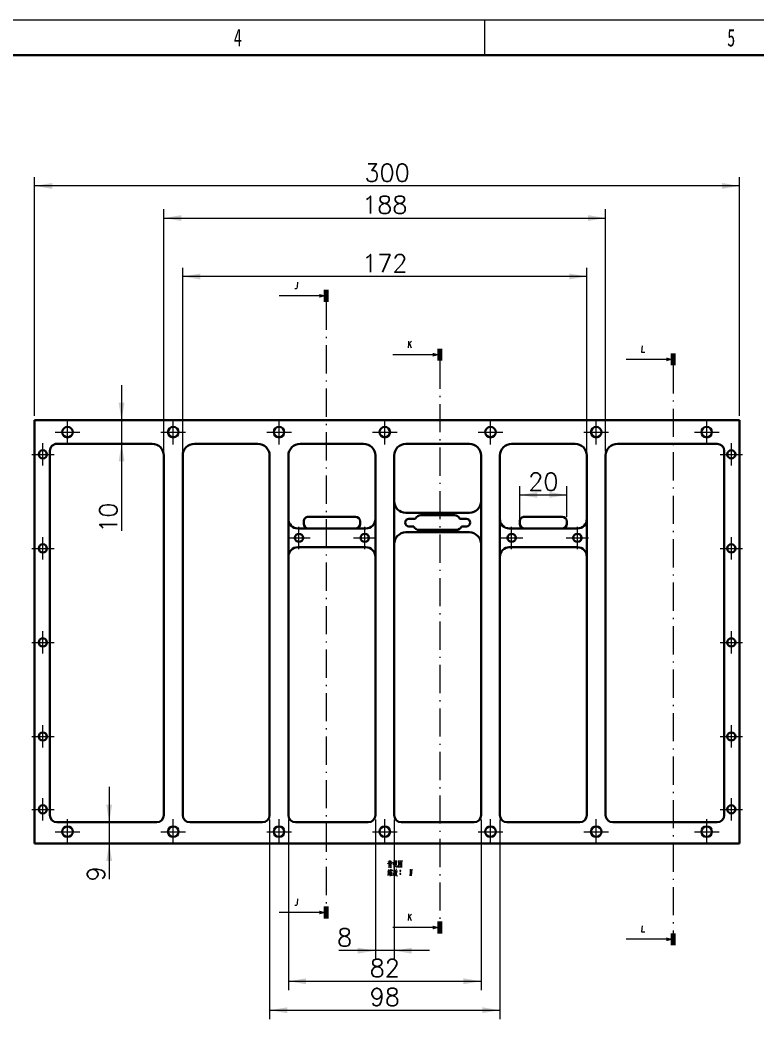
# Model space of a CAD drawing. Header units: millimetres. Extents: x -631 to 3210, y -446 to 2288.
# Drawn here: x 12.3 to 326, y 20.5 to 445.5 of the extents above; entities that cross this region are included whole.
import ezdxf
from ezdxf.enums import TextEntityAlignment as Align

# ---------------------------------------------------------------- set-up
doc = ezdxf.new("R2010")
doc.units = ezdxf.units.MM
doc.linetypes.add('DASHDOT', pattern=[18.5, 12, -3, 0.5, -3])
doc.linetypes.add('点画线', pattern=[18, 12, -2, 2, -2])
doc.layers.get('0').update_dxf_attribs({"lineweight": 18})
for name, color, linetype, lineweight in [('中心线层', 1, '点画线', 18), ('尺寸线层', 3, 'Continuous', 18), ('粗实线层', 7, 'Continuous', 35), ('细实线层', 7, 'Continuous', 18)]:
    doc.layers.add(name, color=color, linetype=linetype, lineweight=lineweight)
doc.styles.get("Standard").update_dxf_attribs({"font": 'txt.shx', "bigfont": 'gbcbig.shx'})
doc.styles.add('标准', font='', dxfattribs={"width": 0.667})
doc.styles.get('标准').set_extended_font_data('宋体')
doc.dimstyles.get("Standard").update_dxf_attribs({"dimscale": 3, "dimtxt": 0.18, "dimasz": 0.18, "dimexe": 0.18, "dimexo": 0.0625, "dimgap": 0.09, "dimtad": 0, "dimtih": 1, "dimtoh": 1, "dimdec": 4, "dimzin": 0, "dimdsep": 46, "dimtxsty": 'Standard', "dimcen": 0.09, "dimdle": 0.36, "dimadec": 0, "dimazin": 0, "dimtfac": 1, "dimtdec": 4, "dimtofl": 0, "dimtmove": 0, "dimatfit": 3, "dimfxl": 0, "dimtolj": 1, "dimtzin": 0, "dimarcsym": 0})

# ---------------------------------------------------------------- blocks, each defined once
blk = doc.blocks.new('*X2')
at = {"layer": '粗实线层'}
blk.add_line((-185, 143.5), (205, 143.5), dxfattribs=at)
at = {"layer": '细实线层'}
for p, q in [((-210, 148.5), (210, 148.5)), ((70, 148.5), (70, 143.5))]:
    blk.add_line(p, q, dxfattribs=at)
at = {"layer": '尺寸线层', "style": '标准'}
for tag, height, width, p in [('T1', 2.5, 0.667, (-175, 146)), ('T2', 2.5, 0.667, (-105, 146)), ('T3', 2.5, 0.667, (-35, 146)), ('T4', 2.5, 0.667, (35, 146)), ('T5', 2.5, 0.667, (105, 146)), ('T6', 2.5, 0.667, (175, 146)), ('R1', 2.5, 0.667, (207.5, 111.38)), ('SQE', 3.5, 0.667, (-188.18, 80.99)), ('试制车间', 3.5, 0.28375, (-188.18, 73.99)), ('涂装车间（装配）', 3.5, 0.147264, (-188.18, 66.99)), ('涂装车间（涂装）', 3.5, 0.147264, (-188.18, 59.99)), ('国际内装车间', 3.5, 0.189302, (-188.18, 52.99)), ('地铁复合车间', 3.5, 0.186278, (-188.18, 46.02)), ('屏蔽门车间', 3.5, 0.225254, (-188.18, 39.14)), ('R2', 2.5, 0.667, (207.5, 37.12)), ('电器车间', 3.5, 0.292284, (-188.18, 32.21)), ('玻璃钢车间', 3.5, 0.225603, (-188.18, 25.29)), ('城轨内装车间', 3.5, 0.186278, (-188.18, 18.29)), ('不锈钢箱体车间', 3.5, 0.15932, (-188.18, 11.29)), ('门系统总装车间', 3.5, 0.161527, (-188.18, 4.29)), ('座椅厨房车间', 3.5, 0.186516, (-188.18, -2.71)), ('碳钢车间', 3.5, 0.28375, (-188.18, -9.71)), ('铝不锈钢车间', 3.5, 0.186397, (-188.18, -16.71)), ('风挡车间', 3.5, 0.284026, (-188.18, -23.71)), ('风道车间', 3.5, 0.284026, (-188.18, -30.71)), ('动车内装车间', 3.5, 0.186397, (-188.18, -37.71)), ('R3', 2.5, 0.667, (207.5, -37.12)), ('采购部', 3.5, 0.378308, (-188.18, -44.71)), ('检修服务部', 3.5, 0.223014, (-188.18, -51.71)), ('品管部', 3.5, 0.389426, (-188.18, -58.71)), ('生产保障部', 3.5, 0.223356, (-188.18, -65.71)), ('工业化部', 3.5, 0.281557, (-188.18, -72.71)), ('研发部', 3.5, 0.3788, (-188.18, -79.71)), ('旧底图总号', 3, 0.667, (-197.5, -100.5)), ('R4', 2.5, 0.667, (207.5, -111.38)), ('底图总号', 3, 0.667, (-197.5, -113.5)), ('签字', 3, 0.667, (-197.5, -126.5)), ('日期', 3, 0.667, (-197.5, -139.5)), ('B1', 2.5, 0.667, (-175, -146)), ('B2', 2.5, 0.667, (-105, -146)), ('B3', 2.5, 0.667, (-35, -146)), ('B4', 2.5, 0.667, (35, -146)), ('B5', 2.5, 0.667, (105, -146)), ('B6', 2.5, 0.667, (175, -146))]:
    blk.add_attdef(tag, text='', height=height, dxfattribs=dict(at, width=width)).set_placement(p, align=Align.MIDDLE_CENTER)
at = {"layer": '尺寸线层', "style": '标准', "width": 0.667}
blk.add_attdef('图号', text='', height=5.33, rotation=180, dxfattribs=at).set_placement((-160, 138.5), align=Align.MIDDLE_CENTER)
blk = doc.blocks.new('*X23')
at = {"color": 0, "char_height": 7.5, "width": 300, "attachment_point": 1}
for s, insert in [('0', (-97, 367.82)), ('4', (-113.43, 359.57)), ('-0,20', (-106.28, 355.29))]:
    blk.add_mtext(s, dxfattribs=dict(at, insert=insert))
blk = doc.blocks.new('*X22')
at = {"layer": '尺寸线层', "linetype": 'Continuous'}
for points in [[(-78.9, 350.2), (-86.4, 351.45), (-86.4, 348.95)], [(-74.9, 350.2), (-67.4, 351.45), (-67.4, 348.95)]]:
    blk.add_hatch(color=0, dxfattribs=at).paths.add_polyline_path(points, flags=0)
at = {"layer": '尺寸线层', "color": 0, "linetype": 'Continuous'}
for p, q in [((-78.9, 277.05), (-78.9, 353.95)), ((-74.9, 277.05), (-74.9, 353.95)), ((-112.35, 350.2), (-59.9, 350.2))]:
    blk.add_line(p, q, dxfattribs=at)
at = {"layer": '尺寸线层', "color": 0}
blk.add_blockref('*X23', (0, 0), dxfattribs=at)
blk = doc.blocks.new('*X309')
at = {"layer": '尺寸线层', "linetype": 'Continuous'}
for points in [[(163.55, 49.55), (156.05, 48.3), (156.05, 50.8)], [(171.55, 49.55), (179.05, 48.3), (179.05, 50.8)]]:
    blk.add_hatch(color=0, dxfattribs=at).paths.add_polyline_path(points, flags=0)
at = {"layer": '尺寸线层', "color": 0, "linetype": 'Continuous'}
for p, q in [((163.55, 105.3), (163.55, 45.8)), ((171.55, 105.3), (171.55, 45.8)), ((186.55, 49.55), (147.95, 49.55))]:
    blk.add_line(p, q, dxfattribs=at)
at = {"layer": '尺寸线层', "color": 0, "insert": (150.45, 55.17), "char_height": 7.5, "width": 15, "attachment_point": 5}
blk.add_mtext('8', dxfattribs=at)
blk = doc.blocks.new('*X310')
at = {"layer": '尺寸线层', "linetype": 'Continuous'}
for points in [[(126.55, 36.53), (134.05, 37.78), (134.05, 35.28)], [(208.55, 36.53), (201.05, 37.78), (201.05, 35.28)]]:
    blk.add_hatch(color=0, dxfattribs=at).paths.add_polyline_path(points, flags=0)
at = {"layer": '尺寸线层', "color": 0, "linetype": 'Continuous'}
for p, q in [((126.55, 105.3), (126.55, 32.78)), ((208.55, 105.3), (208.55, 32.78)), ((126.55, 36.53), (208.55, 36.53))]:
    blk.add_line(p, q, dxfattribs=at)
at = {"layer": '尺寸线层', "color": 0, "insert": (167.55, 42.16), "char_height": 7.5, "width": 24.2857, "attachment_point": 5}
blk.add_mtext('82', dxfattribs=at)
blk = doc.blocks.new('*X311')
at = {"layer": '尺寸线层', "linetype": 'Continuous'}
for points in [[(118.55, 24.22), (126.05, 25.47), (126.05, 22.97)], [(216.55, 24.22), (209.05, 25.47), (209.05, 22.97)]]:
    blk.add_hatch(color=0, dxfattribs=at).paths.add_polyline_path(points, flags=0)
at = {"layer": '尺寸线层', "color": 0, "linetype": 'Continuous'}
for p, q in [((118.55, 105.3), (118.55, 20.47)), ((216.55, 105.3), (216.55, 20.47)), ((118.55, 24.22), (216.55, 24.22))]:
    blk.add_line(p, q, dxfattribs=at)
at = {"layer": '尺寸线层', "color": 0, "insert": (167.55, 29.84), "char_height": 7.5, "width": 24.2857, "attachment_point": 5}
blk.add_mtext('98', dxfattribs=at)
blk = doc.blocks.new('*X312')
at = {"layer": '尺寸线层', "linetype": 'Continuous'}
for points in [[(81.55, 336.37), (89.05, 335.12), (89.05, 337.62)], [(253.55, 336.37), (246.05, 335.12), (246.05, 337.62)]]:
    blk.add_hatch(color=0, dxfattribs=at).paths.add_polyline_path(points, flags=0)
at = {"layer": '尺寸线层', "color": 0, "linetype": 'Continuous'}
for p, q in [((81.55, 236.05), (81.55, 340.12)), ((253.55, 249.04), (253.55, 340.12)), ((253.55, 336.37), (81.55, 336.37))]:
    blk.add_line(p, q, dxfattribs=at)
at = {"layer": '尺寸线层', "color": 0, "insert": (167.55, 342), "char_height": 7.5, "width": 36.4286, "attachment_point": 5}
blk.add_mtext('172', dxfattribs=at)
blk = doc.blocks.new('*X313')
at = {"layer": '尺寸线层', "linetype": 'Continuous'}
for points in [[(73.55, 361.22), (81.05, 362.47), (81.05, 359.97)], [(261.55, 361.22), (254.05, 362.47), (254.05, 359.97)]]:
    blk.add_hatch(color=0, dxfattribs=at).paths.add_polyline_path(points, flags=0)
at = {"layer": '尺寸线层', "color": 0, "linetype": 'Continuous'}
for p, q in [((73.55, 262.05), (73.55, 364.97)), ((261.55, 262.05), (261.55, 364.97)), ((73.55, 361.22), (261.55, 361.22))]:
    blk.add_line(p, q, dxfattribs=at)
at = {"layer": '尺寸线层', "color": 0, "insert": (167.55, 366.85), "char_height": 7.5, "width": 36.4286, "attachment_point": 5}
blk.add_mtext('188', dxfattribs=at)
blk = doc.blocks.new('*X314')
at = {"layer": '尺寸线层', "linetype": 'Continuous'}
for points in [[(18.55, 374.9), (26.05, 373.65), (26.05, 376.15)], [(318.55, 374.9), (311.05, 373.65), (311.05, 376.15)]]:
    blk.add_hatch(color=0, dxfattribs=at).paths.add_polyline_path(points, flags=0)
at = {"layer": '尺寸线层', "color": 0, "linetype": 'Continuous'}
for p, q in [((18.55, 277.05), (18.55, 378.65)), ((318.55, 277.05), (318.55, 378.65)), ((318.55, 374.9), (18.55, 374.9))]:
    blk.add_line(p, q, dxfattribs=at)
at = {"layer": '尺寸线层', "color": 0, "insert": (168.55, 380.52), "char_height": 7.5, "width": 38.5714, "attachment_point": 5}
blk.add_mtext('300', dxfattribs=at)
blk = doc.blocks.new('*X315')
at = {"layer": '尺寸线层', "linetype": 'Continuous'}
for points in [[(225.05, 243.43), (232.55, 244.68), (232.55, 242.18)], [(245.05, 243.43), (237.55, 244.68), (237.55, 242.18)]]:
    blk.add_hatch(color=0, dxfattribs=at).paths.add_polyline_path(points, flags=0)
at = {"layer": '尺寸线层', "color": 0, "linetype": 'Continuous'}
for p, q in [((225.05, 233.05), (225.05, 247.18)), ((245.05, 234.05), (245.05, 247.18)), ((225.05, 243.43), (245.05, 243.43))]:
    blk.add_line(p, q, dxfattribs=at)
at = {"layer": '尺寸线层', "color": 0, "insert": (235.05, 249.06), "char_height": 7.5, "width": 24.2857, "attachment_point": 5}
blk.add_mtext('20', dxfattribs=at)
blk = doc.blocks.new('*X316')
at = {"layer": '尺寸线层', "linetype": 'Continuous'}
for points in [[(55.55, 275.18), (56.8, 282.68), (54.3, 282.68)], [(55.55, 265.18), (56.8, 257.68), (54.3, 257.68)]]:
    blk.add_hatch(color=0, dxfattribs=at).paths.add_polyline_path(points, flags=0)
at = {"layer": '尺寸线层', "color": 0, "linetype": 'Continuous'}
for p, q in [((55.55, 290.18), (55.55, 228.21)), ((50.97, 275.18), (59.3, 275.18)), ((52.55, 265.18), (59.3, 265.18))]:
    blk.add_line(p, q, dxfattribs=at)
at = {"layer": '尺寸线层', "color": 0, "insert": (49.92, 233.74), "char_height": 7.5, "width": 22.1429, "attachment_point": 5, "rotation": 90}
blk.add_mtext('10', dxfattribs=at)
blk = doc.blocks.new('*X317')
at = {"layer": '尺寸线层', "linetype": 'Continuous'}
for points in [[(50.28, 104.18), (51.53, 111.68), (49.03, 111.68)], [(50.28, 95.18), (51.53, 87.68), (49.03, 87.68)]]:
    blk.add_hatch(color=0, dxfattribs=at).paths.add_polyline_path(points, flags=0)
at = {"layer": '尺寸线层', "color": 0, "linetype": 'Continuous'}
for p, q in [((50.28, 119.18), (50.28, 79.93)), ((50.05, 104.18), (54.03, 104.18)), ((51.69, 95.18), (54.03, 95.18))]:
    blk.add_line(p, q, dxfattribs=at)
at = {"layer": '尺寸线层', "color": 0, "insert": (44.66, 82.25), "char_height": 7.5, "width": 15, "attachment_point": 5, "rotation": 90}
blk.add_mtext('9', dxfattribs=at)

msp = doc.modelspace()

# ---------------------------------------------------------------- hatches: boundary and pattern name
at = {"lineweight": 13}
for points in [[(139.664, 327.344), (142.664, 328.148), (139.664, 328.951)], [(187.942, 302.292), (190.942, 303.096), (187.942, 303.9)], [(287.354, 300.316), (290.354, 301.12), (287.354, 301.924)], [(139.664, 64.977), (142.664, 65.78), (139.664, 66.584)], [(187.942, 58.6), (190.942, 59.404), (187.942, 60.208)], [(287.354, 53.571), (290.354, 54.375), (287.354, 55.179)]]:
    msp.add_hatch(color=7, dxfattribs=at).paths.add_polyline_path(points, flags=0)

# ---------------------------------------------------------------- linework, layer by layer
at = {"color": 7, "lineweight": 13}
for p, q in [((142.664, 328.148), (122.664, 328.148)), ((190.942, 303.096), (170.942, 303.096)), ((290.354, 301.12), (270.354, 301.12)), ((142.664, 65.78), (122.664, 65.78)), ((190.942, 59.404), (170.942, 59.404)), ((290.354, 54.375), (270.354, 54.375))]:
    msp.add_line(p, q, dxfattribs=at)
at = {"color": 7, "lineweight": 100, "ltscale": 0.125}
for p, q in [((142.664, 330.648), (142.664, 325.648)), ((190.942, 305.596), (190.942, 300.596)), ((290.354, 303.62), (290.354, 298.62)), ((142.664, 63.28), (142.664, 68.28)), ((190.942, 56.904), (190.942, 61.904)), ((290.354, 51.875), (290.354, 56.875))]:
    msp.add_line(p, q, dxfattribs=at)
at = {"color": 7, "linetype": 'DASHDOT', "lineweight": 13}
for p, q in [((142.664, 325.648), (142.664, 68.28)), ((190.942, 300.596), (190.942, 61.904)), ((290.354, 298.62), (290.354, 56.875))]:
    msp.add_line(p, q, dxfattribs=at)
at = {"color": 7, "lineweight": 35}
for p, q in [((18.55, 275.176), (318.55, 275.176)), ((18.55, 95.176), (18.55, 275.176)), ((318.55, 275.176), (318.55, 95.176)), ((68.55, 265.176), (28.05, 265.176)), ((113.55, 265.176), (86.55, 265.176)), ((158.55, 265.176), (131.55, 265.176)), ((203.55, 265.176), (176.55, 265.176)), ((248.55, 265.176), (221.55, 265.176)), ((309.05, 265.176), (266.55, 265.176)), ((25.05, 262.176), (25.05, 107.176)), ((73.55, 107.176), (73.55, 260.176)), ((81.55, 260.176), (81.55, 107.176)), ((118.55, 107.176), (118.55, 260.176)), ((126.55, 260.176), (126.55, 107.176)), ((163.55, 107.176), (163.55, 260.176)), ((171.55, 260.176), (171.55, 107.176)), ((208.55, 107.176), (208.55, 260.176)), ((216.55, 260.176), (216.55, 107.176)), ((253.55, 107.176), (253.55, 260.176)), ((261.55, 260.176), (261.55, 107.176)), ((312.05, 107.176), (312.05, 262.176)), ((135.05, 234.176), (155.05, 234.176)), ((203.55, 235.826), (176.55, 235.826)), ((159.55, 229.176), (130.55, 229.176)), ((176.55, 227.526), (203.55, 227.526)), ((249.55, 229.176), (220.55, 229.176)), ((130.55, 221.176), (159.55, 221.176)), ((220.55, 221.176), (249.55, 221.176)), ((28.05, 104.176), (70.55, 104.176)), ((84.55, 104.176), (115.55, 104.176)), ((129.55, 104.176), (160.55, 104.176)), ((174.55, 104.176), (205.55, 104.176)), ((219.55, 104.176), (250.55, 104.176)), ((264.55, 104.176), (309.05, 104.176)), ((318.55, 95.176), (18.55, 95.176))]:
    msp.add_line(p, q, dxfattribs=at)
at = {"color": 7, "lineweight": 35, "ltscale": 0.360706}
msp.add_line((182.835, 234.826), (197.264, 234.826), dxfattribs=at)
at = {"color": 7, "lineweight": 35, "ltscale": 0.4}
msp.add_line((227.05, 234.176), (243.05, 234.176), dxfattribs=at)
at = {"color": 7, "lineweight": 35, "ltscale": 0.025}
for p, q in [((133.05, 232.176), (133.05, 231.176)), ((157.05, 232.176), (157.05, 231.176)), ((225.05, 232.176), (225.05, 231.176)), ((245.05, 231.176), (245.05, 232.176))]:
    msp.add_line(p, q, dxfattribs=at)
at = {"color": 7, "lineweight": 35, "ltscale": 0.069507}
msp.add_line((177.8, 233.276), (180.58, 233.276), dxfattribs=at)
at = {"color": 7, "lineweight": 35, "ltscale": 0.051489}
msp.add_line((179.859, 230.076), (177.8, 230.076), dxfattribs=at)
at = {"color": 7, "lineweight": 35, "ltscale": 0.005623}
for p, q in [((180.58, 233.276), (180.679, 233.478)), ((199.42, 233.478), (199.519, 233.276))]:
    msp.add_line(p, q, dxfattribs=at)
at = {"color": 7, "lineweight": 35, "ltscale": 0.069519}
msp.add_line((199.519, 233.276), (202.3, 233.276), dxfattribs=at)
at = {"color": 7, "lineweight": 35, "ltscale": 0.051501}
msp.add_line((202.3, 230.076), (200.24, 230.076), dxfattribs=at)
at = {"color": 7, "lineweight": 35, "ltscale": 0.397278}
msp.add_line((197.995, 228.526), (182.104, 228.526), dxfattribs=at)
at = {"color": 7, "lineweight": 13}
for points in [[(130.485, 333.923), (130.31, 331.928), (130.135, 331.438), (129.89, 331.123), (129.33, 331.123)], [(177.608, 306.071), (177.749, 307.646), (177.854, 308.871)], [(178.939, 308.836), (177.713, 307.401)], [(178.064, 307.821), (178.834, 306.071)], [(278.28, 304.095), (277.021, 304.095), (277.161, 305.67), (277.266, 306.895)], [(168.725, 86.636), (169.46, 86.916)], [(168.935, 87.301), (169.46, 87.441)], [(169.285, 86.461), (169.285, 84.816)], [(169.285, 86.286), (170.125, 86.356)], [(169.285, 85.866), (169.95, 85.936)], [(169.285, 85.551), (169.95, 85.621)], [(169.46, 87.896), (169.46, 86.566)], [(169.845, 87.896), (169.845, 86.811)], [(170.405, 87.616), (169.845, 87.091)], [(169.845, 86.811), (169.95, 86.671)], [(170.125, 84.851), (169.845, 85.096)], [(169.95, 86.671), (170.65, 86.706)], [(170.125, 86.426), (170.125, 84.851)], [(170.65, 86.706), (170.615, 87.196)], [(171.595, 87.231), (171.42, 86.741), (170.93, 86.006)], [(170.965, 87.021), (171.525, 87.091)], [(171.245, 87.896), (171.525, 87.476)], [(171.42, 86.741), (171.42, 84.956)], [(171.42, 86.566), (171.735, 86.251)], [(171.525, 84.956), (171.805, 85.236)], [(171.805, 85.236), (172.05, 85.586)], [(172.015, 87.861), (172.015, 86.181)], [(172.68, 87.686), (172.015, 87.616)], [(172.225, 86.216), (172.05, 85.586)], [(172.33, 87.266), (172.225, 86.216)], [(172.365, 85.236), (172.365, 86.321)], [(172.505, 85.131), (172.365, 85.236)], [(172.925, 85.131), (172.505, 85.131)], [(172.61, 86.111), (172.68, 87.791)], [(172.925, 85.761), (172.925, 85.131)], [(173.45, 87.896), (173.45, 86.426), (173.45, 84.921)], [(173.45, 87.861), (173.45, 86.461), (173.45, 85.061)], [(174.92, 87.721), (173.45, 87.581)], [(173.45, 85.166), (174.815, 85.271)], [(173.52, 85.971), (174.01, 86.391)], [(174.22, 87.441), (173.66, 86.636)], [(173.975, 86.881), (174.675, 86.146)], [(173.975, 85.796), (174.325, 85.411)], [(174.01, 87.091), (174.465, 87.161)], [(174.01, 86.391), (174.22, 86.671)], [(174.08, 86.181), (174.325, 85.901)], [(174.22, 86.671), (174.57, 87.301)], [(174.675, 86.146), (174.85, 86.181)], [(174.885, 84.991), (174.885, 85.096), (174.815, 85.271)], [(174.885, 85.096), (174.885, 86.461), (174.92, 87.861)], [(168.76, 81.701), (169.46, 82.086)], [(169.215, 83.136), (168.795, 82.996)], [(169.285, 84.151), (168.83, 83.066)], [(168.865, 82.366), (169.39, 82.541)], [(169.355, 83.381), (168.9, 82.366)], [(169.67, 82.856), (169.355, 82.366)], [(169.6, 83.836), (169.495, 83.276)], [(169.6, 83.696), (170.65, 83.836)], [(169.845, 83.416), (169.67, 82.856)], [(169.705, 82.926), (169.705, 81.211)], [(169.915, 83.136), (170.615, 83.241)], [(169.985, 84.326), (170.16, 83.941)], [(169.985, 82.716), (170.02, 81.316)], [(169.985, 82.611), (170.51, 82.681)], [(170.02, 82.051), (170.405, 82.121)], [(170.475, 81.561), (170.055, 81.491)], [(170.23, 83.171), (170.16, 82.611)], [(170.545, 82.786), (170.475, 81.386)], [(170.685, 83.941), (170.545, 83.486)], [(171.455, 83.556), (171.35, 82.646), (171.245, 82.226), (170.93, 81.351)], [(170.965, 83.486), (172.015, 83.626)], [(171.77, 83.066), (171.665, 82.226), (171.525, 81.386), (171.315, 81.666)], [(171.385, 82.891), (171.77, 82.961)], [(171.455, 84.396), (171.56, 83.836)], [(172.155, 81.806), (171.77, 81.281)], [(172.155, 83.066), (171.98, 82.506)], [(172.085, 82.821), (172.645, 81.386)], [(172.295, 83.696), (172.155, 83.066)], [(172.435, 82.436), (172.155, 81.806)], [(172.225, 83.311), (172.925, 83.451)], [(172.365, 84.431), (172.295, 83.696)], [(172.645, 83.381), (172.435, 82.436)], [(172.645, 81.386), (172.96, 81.386)], [(173.975, 83.521), (174.36, 83.521)], [(173.975, 82.261), (174.36, 82.261)], [(174.01, 83.626), (174.325, 83.626)], [(174.01, 83.381), (174.325, 83.381)], [(174.01, 82.366), (174.325, 82.366)], [(174.01, 82.121), (174.325, 82.121)], [(178.42, 84.256), (178.315, 82.856), (178.21, 81.456)], [(178.42, 83.521), (178.805, 83.521)], [(178.42, 82.261), (178.805, 82.261)], [(178.455, 83.626), (178.77, 83.626)], [(178.455, 83.381), (178.77, 83.381)], [(178.455, 82.366), (178.77, 82.366)], [(178.455, 82.121), (178.77, 82.121)], [(179.015, 84.256), (178.91, 82.856), (178.805, 81.456)], [(130.485, 71.555), (130.31, 69.56), (130.135, 69.07), (129.89, 68.755), (129.33, 68.755)], [(177.608, 62.379), (177.749, 63.954), (177.854, 65.179)], [(178.939, 65.144), (177.713, 63.709)], [(178.064, 64.129), (178.834, 62.379)], [(278.28, 57.35), (277.021, 57.35), (277.161, 58.925), (277.266, 60.15)]]:
    msp.add_lwpolyline(points, dxfattribs=at)
for points in [[(174.08, 83.311), (174.255, 83.311), (174.36, 83.416), (174.36, 83.591), (174.255, 83.696), (174.08, 83.696), (173.975, 83.591), (173.975, 83.416)], [(174.08, 82.051), (174.255, 82.051), (174.36, 82.156), (174.36, 82.331), (174.255, 82.436), (174.08, 82.436), (173.975, 82.331), (173.975, 82.156)], [(178.525, 83.311), (178.7, 83.311), (178.805, 83.416), (178.805, 83.591), (178.7, 83.696), (178.525, 83.696), (178.42, 83.591), (178.42, 83.416)], [(178.525, 82.051), (178.7, 82.051), (178.805, 82.156), (178.805, 82.331), (178.7, 82.436), (178.525, 82.436), (178.42, 82.331), (178.42, 82.156)]]:
    msp.add_lwpolyline(points, close=True, dxfattribs=at)
at = {"color": 7, "lineweight": 35}
for centre, radius in [((32.55, 270.176), 2.25), ((77.55, 270.176), 2.25), ((122.55, 270.176), 2.25), ((167.55, 270.176), 2.25), ((212.55, 270.176), 2.25), ((257.55, 270.176), 2.25), ((304.55, 270.176), 2.25), ((22.05, 260.676), 1.75), ((315.05, 260.676), 1.75), ((131.05, 225.176), 1.75), ((159.05, 225.176), 1.75), ((221.55, 225.176), 1.75), ((249.55, 225.176), 1.75), ((22.05, 220.676), 1.75), ((315.05, 220.676), 1.75), ((22.05, 180.676), 1.75), ((315.05, 180.676), 1.75), ((22.05, 140.676), 1.75), ((315.05, 140.676), 1.75), ((22.05, 109.676), 1.75), ((315.05, 109.676), 1.75), ((32.55, 100.176), 2.25), ((77.55, 100.176), 2.25), ((122.55, 100.176), 2.25), ((167.55, 100.176), 2.25), ((212.55, 100.176), 2.25), ((257.55, 100.176), 2.25), ((304.55, 100.176), 2.25)]:
    msp.add_circle(centre, radius, dxfattribs=at)
for centre, radius, start, end in [((28.05, 262.176), 3, 90, 180.00001), ((68.55, 260.176), 5, 0, 90), ((86.55, 260.176), 5, 90, 180.00001), ((113.55, 260.176), 5, 0, 90), ((131.55, 260.176), 5, 90, 180.00001), ((158.55, 260.176), 5, 0, 90), ((176.55, 260.176), 5, 90, 180.00001), ((203.55, 260.176), 5, 0, 90), ((221.55, 260.176), 5, 90, 180.00001), ((248.55, 260.176), 5, 0, 90), ((266.55, 260.176), 5, 90, 180.00001), ((309.05, 262.176), 3, 0, 90), ((176.55, 240.826), 5, 180.00001, 270.00001), ((203.55, 240.826), 5, 270, 360), ((135.05, 232.176), 2, 90, 180.00001), ((155.05, 232.176), 2, 0, 90), ((182.835, 232.426), 2.4, 90, 154), ((197.264, 232.426), 2.4, 26, 90), ((227.05, 232.176), 2, 90, 180.00001), ((243.05, 232.176), 2, 0, 90), ((130.55, 233.176), 4, 180.00001, 270), ((135.05, 231.176), 2, 180.00001, 270), ((155.05, 231.176), 2, 270, 360), ((159.55, 233.176), 4, 270, 360), ((177.8, 231.676), 1.6, 90, 270), ((182.104, 230.926), 2.4, 200.74238, 270), ((197.995, 230.926), 2.4, 270, 339.25762), ((202.3, 231.676), 1.6, 270, 90), ((220.55, 233.176), 4, 180.00001, 270), ((227.05, 231.176), 2, 180.00001, 270), ((243.05, 231.176), 2, 270, 360), ((249.55, 233.176), 4, 270, 360), ((176.55, 222.526), 5, 90, 180), ((203.55, 222.526), 5, 0, 90), ((130.55, 217.176), 4, 90, 180.00001), ((159.55, 217.176), 4, 360, 90), ((220.55, 217.176), 4, 90, 180.00001), ((249.55, 217.176), 4, 0, 90), ((28.05, 107.176), 3, 180.00001, 270.00001), ((70.55, 107.176), 3, 270, 360), ((84.55, 107.176), 3, 180.00001, 270.00001), ((115.55, 107.176), 3, 270, 360), ((129.55, 107.176), 3, 180.00001, 270), ((160.55, 107.176), 3, 270, 360), ((174.55, 107.176), 3, 180.00001, 270), ((205.55, 107.176), 3, 270, 360), ((219.55, 107.176), 3, 180.00001, 270.00001), ((250.55, 107.176), 3, 270, 360), ((264.55, 107.176), 3, 180.00001, 270.00001), ((309.05, 107.176), 3, 270, 360)]:
    msp.add_arc(centre, radius, start, end, dxfattribs=at)
at = {"layer": '中心线层'}
for p, q in [((32.55, 264.926), (32.55, 275.426)), ((77.55, 264.926), (77.55, 275.426)), ((122.55, 264.926), (122.55, 275.426)), ((167.55, 264.926), (167.55, 275.426)), ((212.55, 264.926), (212.55, 275.426)), ((257.55, 264.926), (257.55, 275.426)), ((304.55, 264.926), (304.55, 275.426)), ((27.3, 270.176), (37.8, 270.176)), ((72.3, 270.176), (82.8, 270.176)), ((117.3, 270.176), (127.8, 270.176)), ((162.3, 270.176), (172.8, 270.176)), ((207.3, 270.176), (217.8, 270.176)), ((252.3, 270.176), (262.8, 270.176)), ((299.3, 270.176), (309.8, 270.176)), ((22.05, 255.926), (22.05, 265.426)), ((315.05, 255.926), (315.05, 265.426)), ((17.3, 260.676), (26.8, 260.676)), ((310.3, 260.676), (319.8, 260.676)), ((131.05, 220.426), (131.05, 229.926)), ((159.05, 220.426), (159.05, 229.926)), ((221.55, 220.426), (221.55, 229.926)), ((249.55, 220.426), (249.55, 229.926)), ((22.05, 215.926), (22.05, 225.426)), ((315.05, 215.926), (315.05, 225.426)), ((126.3, 225.176), (135.8, 225.176)), ((154.3, 225.176), (163.8, 225.176)), ((216.8, 225.176), (226.3, 225.176)), ((244.8, 225.176), (254.3, 225.176)), ((17.3, 220.676), (26.8, 220.676)), ((310.3, 220.676), (319.8, 220.676)), ((22.05, 175.926), (22.05, 185.426)), ((315.05, 175.926), (315.05, 185.426)), ((17.3, 180.676), (26.8, 180.676)), ((310.3, 180.676), (319.8, 180.676)), ((22.05, 135.926), (22.05, 145.426)), ((315.05, 135.926), (315.05, 145.426)), ((17.3, 140.676), (26.8, 140.676)), ((310.3, 140.676), (319.8, 140.676)), ((22.05, 104.926), (22.05, 114.426)), ((315.05, 104.926), (315.05, 114.426)), ((17.3, 109.676), (26.8, 109.676)), ((310.3, 109.676), (319.8, 109.676)), ((32.55, 94.926), (32.55, 105.426)), ((77.55, 94.926), (77.55, 105.426)), ((122.55, 94.926), (122.55, 105.426)), ((167.55, 94.926), (167.55, 105.426)), ((212.55, 94.926), (212.55, 105.426)), ((257.55, 94.926), (257.55, 105.426)), ((304.55, 94.926), (304.55, 105.426)), ((27.3, 100.176), (37.8, 100.176)), ((72.3, 100.176), (82.8, 100.176)), ((117.3, 100.176), (127.8, 100.176)), ((162.3, 100.176), (172.8, 100.176)), ((207.3, 100.176), (217.8, 100.176)), ((252.3, 100.176), (262.8, 100.176)), ((299.3, 100.176), (309.8, 100.176))]:
    msp.add_line(p, q, dxfattribs=at)

# ---------------------------------------------------------------- block references
ref = msp.add_blockref('*X2', (0, 0), dxfattribs=dict(xscale=3, yscale=3, zscale=3))
ref.add_attrib('T4', '4', dxfattribs={"layer": '尺寸线层', "height": 7.5, "style": '标准', "width": 0.667}).set_placement((105, 438), align=Align.MIDDLE_CENTER)
ref.add_attrib('T5', '5', dxfattribs={"layer": '尺寸线层', "height": 7.5, "style": '标准', "width": 0.667}).set_placement((315, 438), align=Align.MIDDLE_CENTER)

# ---------------------------------------------------------------- dimensions: what is measured, and where the dimension line sits
at = {"layer": '尺寸线层'}
for base, p1, p2, picture, middle in [((18.55, 374.897), (318.55, 275.176), (18.55, 275.176), '*X314', (168.55, 374.897)), ((81.55, 336.372), (253.55, 247.161), (81.55, 234.176), '*X312', (167.55, 336.372)), ((245.05, 243.431), (225.05, 231.176), (245.05, 232.176), '*X315', (235.05, 243.431)), ((208.55, 36.533), (126.55, 107.176), (208.55, 107.176), '*X310', (167.55, 36.533))]:
    dim = msp.add_linear_dim(base=base, p1=p1, p2=p2, dimstyle='Standard', override={"dimtxt": 2.5, "dimasz": 2.5, "dimexe": 1.25, "dimexo": 0.625, "dimgap": 0.625, "dimtad": 1, "dimtih": 0, "dimtoh": 0, "dimdec": 2, "dimzin": 8, "dimdsep": 44, "dimsah": 1, "dimdle": 5, "dimtdec": 2, "dimtofl": 1, "dimatfit": 0, "dimtfill": 1, "dimtzin": 8}, dxfattribs=at)
    dim.commit()
    dim.dimension.update_dxf_attribs({"geometry": picture, "text_midpoint": middle})
for base, p1, p2, picture, middle in [((261.55, 361.22), (73.55, 260.176), (261.55, 260.176), '*X313', (167.55, 361.22)), ((216.55, 24.22), (118.55, 107.176), (216.55, 107.176), '*X311', (167.55, 24.22))]:
    dim = msp.add_linear_dim(base=base, p1=p1, p2=p2, angle=180, dimstyle='Standard', override={"dimtxt": 2.5, "dimasz": 2.5, "dimexe": 1.25, "dimexo": 0.625, "dimgap": 0.625, "dimtad": 1, "dimtih": 0, "dimtoh": 0, "dimdec": 2, "dimzin": 8, "dimdsep": 44, "dimsah": 1, "dimdle": 5, "dimtdec": 2, "dimtofl": 1, "dimatfit": 0, "dimtfill": 1, "dimtzin": 8}, dxfattribs=at)
    dim.commit()
    dim.dimension.update_dxf_attribs({"geometry": picture, "text_midpoint": middle})
for base, p1, p2, override, picture, middle in [((-74.896, 350.196), (-78.896, 275.176), (-74.896, 275.176), {"dimtxt": 2.5, "dimasz": 2.5, "dimexe": 1.25, "dimexo": 0.625, "dimgap": 0.625, "dimtad": 1, "dimtih": 0, "dimtoh": 0, "dimdec": 2, "dimzin": 8, "dimdsep": 44, "dimsah": 1, "dimdle": 5, "dimtol": 1, "dimtp": 0, "dimtm": 0.2, "dimtdec": 2, "dimtofl": 1, "dimatfit": 0, "dimtfill": 1, "dimtzin": 8}, '*X22', (-92.175, 350.196)), ((163.55, 49.545), (171.55, 107.176), (163.55, 107.176), {"dimtxt": 2.5, "dimasz": 2.5, "dimexe": 1.25, "dimexo": 0.625, "dimgap": 0.625, "dimtad": 1, "dimtih": 0, "dimtoh": 0, "dimdec": 2, "dimzin": 8, "dimdsep": 44, "dimsah": 1, "dimdle": 5, "dimtdec": 2, "dimtofl": 1, "dimatfit": 0, "dimtfill": 1, "dimtzin": 8}, '*X309', (150.45, 49.545))]:
    dim = msp.add_linear_dim(base=base, p1=p1, p2=p2, dimstyle='Standard', override=override, dxfattribs=at)
    dim.commit()
    dim.dimension.update_dxf_attribs({"geometry": picture, "text_midpoint": middle, "dimtype": 160})
for base, p1, p2, picture, middle in [((55.546, 265.176), (49.096, 275.176), (50.678, 265.176), '*X316', (55.546, 233.744)), ((50.283, 95.176), (48.173, 104.176), (49.814, 95.176), '*X317', (50.283, 82.254))]:
    dim = msp.add_linear_dim(base=base, p1=p1, p2=p2, angle=90, dimstyle='Standard', override={"dimtxt": 2.5, "dimasz": 2.5, "dimexe": 1.25, "dimexo": 0.625, "dimgap": 0.625, "dimtad": 1, "dimtih": 0, "dimtoh": 0, "dimdec": 2, "dimzin": 8, "dimdsep": 44, "dimsah": 1, "dimdle": 5, "dimtdec": 2, "dimtofl": 1, "dimatfit": 0, "dimtfill": 1, "dimtzin": 8}, dxfattribs=at)
    dim.commit()
    dim.dimension.update_dxf_attribs({"geometry": picture, "text_midpoint": middle, "dimtype": 160})

doc.saveas('drawing.dxf')
